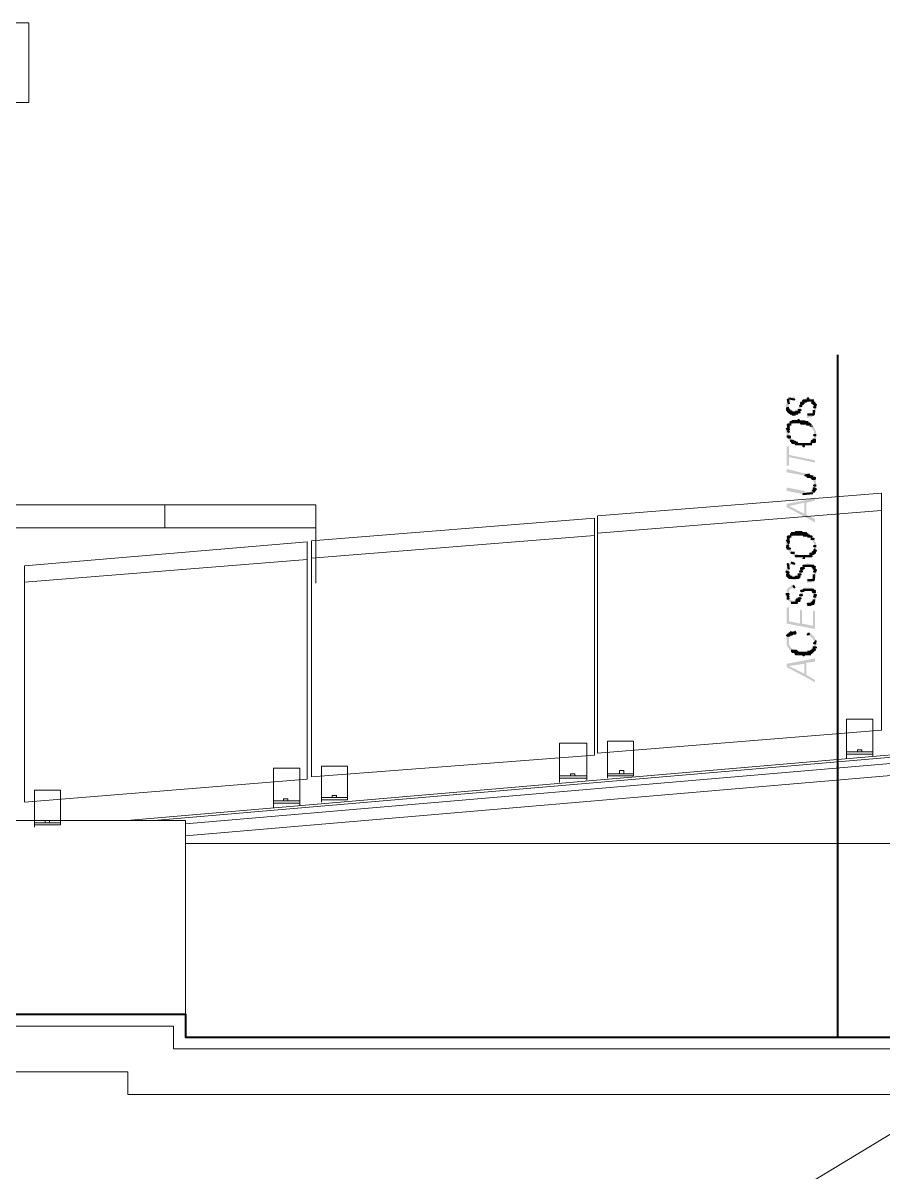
# Model space of a CAD drawing. Header units: millimetres. Extents: x 182 to 575, y -105 to 95.
# Drawn here: x 308.89 to 312.66, y 68.68 to 73.71 of the extents above; entities that cross this region are included whole.
import ezdxf

# ---------------------------------------------------------------- set-up
doc = ezdxf.new("R2010")
doc.units = ezdxf.units.MM
doc.header["$MEASUREMENT"] = 0
doc.layers.add('PDF_Geometry', color=7, linetype='Continuous')
doc.layers.add('PDF_Solid Fills', color=7, linetype='Continuous')

msp = doc.modelspace()

# ---------------------------------------------------------------- hatches: boundary and pattern name
at = {"layer": 'PDF_Solid Fills', "transparency": 33554559}
for points in [[(312.3278, 71.992), (312.3278, 71.9777), (312.3326, 71.9777), (312.3342, 71.9793), (312.3469, 71.9824), (312.3493, 71.9848), (312.3564, 71.9872), (312.3564, 71.992), (312.3659, 72.0015), (312.3659, 72.0396), (312.3612, 72.0396), (312.3612, 72.0491), (312.3564, 72.0539), (312.3516, 72.0539), (312.3516, 72.0586), (312.3421, 72.0586), (312.3421, 72.0634), (312.3183, 72.0634), (312.3183, 72.0586), (312.3088, 72.0586), (312.3088, 72.0539), (312.304, 72.0491), (312.2993, 72.0443), (312.2993, 72.0396), (312.2945, 72.0348), (312.2945, 72.0253), (312.2897, 72.0253), (312.2897, 72.0205), (312.285, 72.0158), (312.285, 72.011), (312.2802, 72.011), (312.2802, 72.0062), (312.2564, 72.0062), (312.2516, 72.011), (312.2469, 72.0158), (312.2469, 72.0491), (312.2516, 72.0491), (312.2516, 72.0539), (312.2564, 72.0539), (312.2564, 72.0586), (312.2707, 72.0586), (312.2707, 72.0729), (312.2659, 72.0729), (312.2659, 72.0681), (312.2516, 72.0681), (312.2469, 72.0634), (312.2421, 72.0586), (312.2421, 72.0539), (312.2373, 72.0491), (312.2373, 72.0396), (312.2326, 72.0348), (312.2326, 72.0253), (312.2373, 72.0253), (312.2373, 72.011), (312.2421, 72.0062), (312.2421, 72.0015), (312.2469, 72.0015), (312.2516, 71.9967), (312.2897, 71.9967), (312.2897, 72.0015), (312.2945, 72.0015), (312.2945, 72.011), (312.2993, 72.011), (312.2993, 72.0205), (312.304, 72.0253), (312.304, 72.0301), (312.3088, 72.0348), (312.3088, 72.0396), (312.3135, 72.0443), (312.3183, 72.0491), (312.3278, 72.0491), (312.3326, 72.0539), (312.3373, 72.0491), (312.3469, 72.0491), (312.3469, 72.0443), (312.3516, 72.0443), (312.3516, 72.0396), (312.3564, 72.0348), (312.3564, 72.0062), (312.3516, 72.0015), (312.3469, 71.9967), (312.3421, 71.992)], [(312.2373, 71.7681), (312.2469, 71.7681), (312.2469, 71.8062), (312.3612, 71.7824), (312.3612, 71.792), (312.2469, 71.8158), (312.2469, 71.8539), (312.2373, 71.8539)], [(312.3183, 71.7253), (312.3421, 71.7253), (312.3421, 71.7301), (312.3326, 71.7301), (312.3278, 71.7348), (312.3135, 71.7348), (312.2373, 71.7539), (312.2373, 71.7396)], [(312.3088, 71.6443), (312.3469, 71.6443), (312.3511, 71.6486), (312.3564, 71.6491), (312.3564, 71.6539), (312.3612, 71.6586), (312.3612, 71.661), (312.3659, 71.6681), (312.3659, 71.7015), (312.3612, 71.7062), (312.3612, 71.7158), (312.3564, 71.7158), (312.3564, 71.7205), (312.3373, 71.7205), (312.3373, 71.7158), (312.3421, 71.7158), (312.3469, 71.711), (312.3516, 71.7062), (312.3516, 71.7015), (312.3564, 71.6967), (312.3564, 71.6729), (312.3516, 71.6681), (312.3516, 71.6634), (312.3469, 71.6634), (312.3469, 71.6586), (312.3421, 71.6586), (312.3421, 71.6539), (312.3183, 71.6539), (312.3135, 71.6586), (312.2373, 71.6729), (312.2373, 71.6586)], [(312.3469, 71.4443), (312.3469, 71.4396), (312.3516, 71.4396), (312.3516, 71.4348), (312.3564, 71.4301), (312.3564, 71.4015), (312.3516, 71.3967), (312.3516, 71.392), (312.3469, 71.3872), (312.3421, 71.3872), (312.3421, 71.3824), (312.3373, 71.3824), (312.3326, 71.3777), (312.285, 71.3777), (312.285, 71.3824), (312.2754, 71.3824), (312.2707, 71.3872), (312.2659, 71.3872), (312.2659, 71.392), (312.2612, 71.392), (312.2564, 71.3967), (312.2564, 71.4015), (312.2516, 71.4015), (312.2516, 71.4062), (312.2469, 71.411), (312.2469, 71.4491), (312.2516, 71.4491), (312.2516, 71.4539), (312.2564, 71.4586), (312.2612, 71.4586), (312.2659, 71.4634), (312.2754, 71.4634), (312.279, 71.467), (312.2897, 71.4681), (312.2516, 71.4681), (312.2469, 71.4634), (312.2421, 71.4586), (312.2421, 71.4539), (312.2373, 71.4539), (312.2373, 71.4348), (312.2326, 71.4348), (312.2326, 71.4253), (312.2373, 71.4205), (312.2373, 71.4062), (312.2421, 71.4047), (312.2421, 71.3967), (312.2469, 71.3967), (312.2469, 71.392), (312.2516, 71.392), (312.2516, 71.3872), (312.2564, 71.3872), (312.2564, 71.3824), (312.2612, 71.3824), (312.2612, 71.3777), (312.2659, 71.3777), (312.2707, 71.3729), (312.2754, 71.3729), (312.2802, 71.3681), (312.3421, 71.3681), (312.3469, 71.3729), (312.3516, 71.3729), (312.3516, 71.3777), (312.3564, 71.3777), (312.3564, 71.3824), (312.3612, 71.3824), (312.3612, 71.392), (312.3659, 71.3967), (312.3659, 71.4301), (312.3612, 71.4348), (312.3612, 71.4443), (312.3564, 71.4443), (312.3564, 71.4491), (312.3516, 71.4491), (312.3516, 71.4539), (312.3469, 71.4539), (312.3469, 71.4586), (312.3421, 71.4586), (312.3421, 71.4634), (312.3373, 71.4634), (312.3373, 71.4681), (312.2993, 71.4681), (312.304, 71.4634), (312.3231, 71.4634), (312.3231, 71.4586), (312.3278, 71.4586), (312.3326, 71.4539), (312.3373, 71.4539), (312.3421, 71.4491)], [(312.3135, 71.4777), (312.2659, 71.4777), (312.2659, 71.4729), (312.3183, 71.4729)], [(312.3373, 71.3293), (312.3373, 71.3253), (312.3469, 71.3253), (312.3516, 71.3205), (312.3516, 71.3158), (312.3564, 71.311), (312.3564, 71.2824), (312.3516, 71.2824), (312.3516, 71.2777), (312.3469, 71.2777), (312.3469, 71.2729), (312.3421, 71.2729), (312.3421, 71.2681), (312.3278, 71.2681), (312.3278, 71.2586), (312.3469, 71.2586), (312.3469, 71.2618), (312.3564, 71.2634), (312.3564, 71.2681), (312.3612, 71.2729), (312.3612, 71.2753), (312.3659, 71.2824), (312.3659, 71.3158), (312.3612, 71.3158), (312.3612, 71.3253), (312.3564, 71.3301), (312.3516, 71.3348), (312.3469, 71.3348), (312.3421, 71.3396), (312.3183, 71.3396), (312.3135, 71.3348), (312.3088, 71.3348), (312.3088, 71.3301), (312.304, 71.3301), (312.304, 71.3253), (312.2993, 71.3205), (312.2993, 71.3158), (312.2945, 71.311), (312.2945, 71.3062), (312.2897, 71.3015), (312.2897, 71.2967), (312.285, 71.292), (312.285, 71.2872), (312.2802, 71.2872), (312.2802, 71.2824), (312.2564, 71.2824), (312.2516, 71.2872), (312.2469, 71.292), (312.2469, 71.3253), (312.2516, 71.3253), (312.2516, 71.3301), (312.2564, 71.3348), (312.2707, 71.3348), (312.2707, 71.3491), (312.2659, 71.3491), (312.2612, 71.3443), (312.2516, 71.3443), (312.2469, 71.3396), (312.2421, 71.3396), (312.2421, 71.3301), (312.2373, 71.3301), (312.2373, 71.3158), (312.2326, 71.311), (312.2326, 71.3062), (312.2373, 71.3015), (312.2373, 71.2872), (312.2421, 71.2872), (312.2421, 71.2777), (312.2469, 71.2777), (312.2516, 71.2729), (312.2564, 71.2729), (312.2612, 71.2681), (312.2754, 71.2681), (312.2802, 71.2729), (312.285, 71.2729), (312.2897, 71.2777), (312.2945, 71.2824), (312.2945, 71.2872), (312.2993, 71.2872), (312.2993, 71.2967), (312.304, 71.3015), (312.304, 71.3062), (312.3088, 71.311), (312.3088, 71.3158), (312.3135, 71.3205), (312.3135, 71.3253), (312.3183, 71.3253), (312.3231, 71.3301), (312.3326, 71.3301)], [(312.2659, 71.2348), (312.2707, 71.2348), (312.2707, 71.2443), (312.2564, 71.2443), (312.2564, 71.2396), (312.2469, 71.2396), (312.2469, 71.2348), (312.2421, 71.2348), (312.2421, 71.2301), (312.2373, 71.2253), (312.2373, 71.211), (312.2326, 71.2062), (312.2326, 71.2015), (312.2373, 71.1967), (312.2373, 71.1872), (312.2421, 71.1824), (312.2421, 71.1777), (312.2469, 71.1777), (312.2469, 71.1729), (312.2516, 71.1729), (312.2516, 71.1681), (312.285, 71.1729), (312.2897, 71.1729), (312.2897, 71.1777), (312.2945, 71.1777), (312.2945, 71.1824), (312.2993, 71.1872), (312.2993, 71.192), (312.304, 71.1967), (312.304, 71.2015), (312.3088, 71.2062), (312.3088, 71.2158), (312.3135, 71.2158), (312.3135, 71.2205), (312.3183, 71.2205), (312.3183, 71.2241), (312.3231, 71.2253), (312.3421, 71.2253), (312.3469, 71.2205), (312.3516, 71.2158), (312.3516, 71.211), (312.3564, 71.211), (312.3564, 71.1824), (312.3516, 71.1777), (312.3516, 71.1729), (312.3469, 71.1729), (312.3469, 71.1681), (312.3612, 71.1681), (312.3612, 71.1729), (312.3659, 71.1777), (312.3659, 71.211), (312.3612, 71.2158), (312.3612, 71.2253), (312.3564, 71.2253), (312.3516, 71.2301), (312.3469, 71.2348), (312.3135, 71.2348), (312.3088, 71.2301), (312.3088, 71.2253), (312.304, 71.2253), (312.304, 71.2205), (312.2993, 71.2205), (312.2993, 71.211), (312.2945, 71.211), (312.2945, 71.2015), (312.2897, 71.1967), (312.2897, 71.192), (312.285, 71.192), (312.285, 71.1872), (312.2802, 71.1824), (312.2754, 71.1777), (312.2612, 71.1777), (312.2564, 71.1824), (312.2516, 71.1824), (312.2516, 71.1872), (312.2469, 71.1872), (312.2469, 71.2205), (312.2516, 71.2253), (312.2516, 71.2301), (312.2612, 71.2301)], [(312.3278, 71.1539), (312.3421, 71.1539), (312.3457, 71.1574), (312.3516, 71.1586), (312.3564, 71.1634), (312.3278, 71.1634)], [(312.3516, 71.0681), (312.304, 71.0777), (312.304, 71.1348), (312.2945, 71.1396), (312.2945, 71.0777), (312.2469, 71.0872), (312.2469, 71.1491), (312.2373, 71.1491), (312.2373, 71.0777), (312.3612, 71.0539), (312.3612, 71.1301), (312.3516, 71.1348)]]:
    msp.add_hatch(color=256, dxfattribs=at).paths.add_polyline_path(points)
h = msp.add_hatch(color=256, dxfattribs=at)
h.paths.add_polyline_path([(312.2897, 71.9586), (312.2945, 71.9539), (312.3183, 71.9539), (312.3231, 71.9491), (312.3421, 71.9491), (312.3421, 71.9539), (312.3373, 71.9539), (312.3326, 71.9586)])
h.paths.add_polyline_path([(312.3469, 71.9348), (312.3469, 71.9301), (312.3516, 71.9301), (312.3516, 71.9253), (312.3564, 71.9205), (312.3564, 71.8872), (312.3516, 71.8872), (312.3516, 71.8824), (312.3469, 71.8777), (312.3421, 71.8729), (312.3373, 71.8729), (312.3373, 71.8681), (312.3183, 71.8681), (312.3135, 71.8634), (312.3088, 71.8634), (312.304, 71.8681), (312.285, 71.8681), (312.2802, 71.8729), (312.2707, 71.8729), (312.2707, 71.8777), (312.2659, 71.8777), (312.2659, 71.8824), (312.2612, 71.8824), (312.2564, 71.8872), (312.2564, 71.892), (312.2516, 71.892), (312.2516, 71.8967), (312.2469, 71.8967), (312.2469, 71.9348), (312.2516, 71.9396), (312.2516, 71.9443), (312.2564, 71.9443), (312.2564, 71.9491), (312.2612, 71.9491), (312.2659, 71.9539), (312.285, 71.9539), (312.2897, 71.9586), (312.2516, 71.9586), (312.2469, 71.9539), (312.2421, 71.9491), (312.2421, 71.9443), (312.2373, 71.9443), (312.2373, 71.9253), (312.2326, 71.9205), (312.2326, 71.9158), (312.2373, 71.911), (312.2373, 71.8967), (312.2421, 71.892), (312.2421, 71.8872), (312.2469, 71.8872), (312.2469, 71.8824), (312.2516, 71.8777), (312.2564, 71.8729), (312.2612, 71.8729), (312.2612, 71.8681), (312.2659, 71.8681), (312.2659, 71.8634), (312.2754, 71.8634), (312.2754, 71.8586), (312.3421, 71.8586), (312.3469, 71.8634), (312.3516, 71.8634), (312.3516, 71.8681), (312.3564, 71.8681), (312.3564, 71.8729), (312.3612, 71.8729), (312.3612, 71.8824), (312.3659, 71.8872), (312.3659, 71.9205), (312.3612, 71.9253), (312.3612, 71.9301), (312.3564, 71.9348), (312.3564, 71.9396), (312.3421, 71.9396), (312.3421, 71.9348)])
h = msp.add_hatch(color=256, dxfattribs=at)
h.paths.add_polyline_path([(312.2373, 71.6015), (312.2373, 71.5872), (312.3612, 71.5205), (312.3612, 71.5348), (312.3231, 71.5539), (312.3231, 71.6062), (312.3612, 71.6158), (312.3612, 71.6253)])
h.paths.add_polyline_path([(312.3135, 71.6062), (312.3135, 71.5586), (312.2469, 71.592)], flags=0)
h = msp.add_hatch(color=256, dxfattribs=at)
h.paths.add_polyline_path([(312.3469, 71.0158), (312.3516, 71.011), (312.3516, 71.0062), (312.3564, 71.0015), (312.3564, 70.9777), (312.3516, 70.9729), (312.3516, 70.9681), (312.3469, 70.9681), (312.3469, 70.9634), (312.3421, 70.9586), (312.3373, 70.9586), (312.3373, 70.9539), (312.3278, 70.9539), (312.3231, 70.9491), (312.3516, 70.9491), (312.3516, 70.9539), (312.3564, 70.9539), (312.3564, 70.9586), (312.3612, 70.9634), (312.3612, 70.9681), (312.3659, 70.9729), (312.3659, 71.0062), (312.3612, 71.011), (312.3612, 71.0158), (312.3564, 71.0158), (312.3564, 71.0205), (312.3516, 71.0253), (312.3469, 71.0301), (312.3421, 71.0348), (312.3373, 71.0348), (312.3326, 71.0396), (312.3278, 71.0396), (312.3278, 71.0253), (312.3373, 71.0253), (312.3373, 71.0205), (312.3421, 71.0205)])
h.paths.add_polyline_path([(312.2373, 71.0253), (312.2373, 70.9824), (312.2421, 70.9729), (312.2469, 70.9681), (312.2469, 70.9634), (312.2516, 70.9634), (312.2516, 70.9586), (312.2564, 70.9586), (312.2612, 70.9539), (312.2659, 70.9491), (312.2993, 70.9491), (312.2993, 70.9539), (312.2802, 70.9539), (312.2802, 70.9586), (312.2707, 70.9586), (312.2707, 70.9634), (312.2659, 70.9634), (312.2612, 70.9681), (312.2564, 70.9729), (312.2516, 70.9777), (312.2516, 70.9824), (312.2469, 70.9824), (312.2469, 71.0205), (312.2516, 71.0253), (312.2564, 71.0253), (312.2564, 71.0301), (312.2612, 71.0301), (312.2659, 71.0348), (312.2754, 71.0348), (312.2754, 71.0443), (312.2612, 71.0443), (312.2564, 71.0396), (312.2516, 71.0396), (312.2469, 71.0348), (312.2421, 71.0301), (312.2421, 71.0253)])
h = msp.add_hatch(color=256, dxfattribs=at)
h.paths.add_polyline_path([(312.2373, 70.9015), (312.2373, 70.8872), (312.3612, 70.8205), (312.3612, 70.8301), (312.3231, 70.8539), (312.3231, 70.9062), (312.3612, 70.911), (312.3612, 70.9253)])
h.paths.add_polyline_path([(312.2469, 70.892), (312.3135, 70.9015), (312.3135, 70.8586)], flags=0)

# ---------------------------------------------------------------- linework, layer by layer
at = {"layer": 'PDF_Geometry', "lineweight": 13}
msp.add_lwpolyline([(308.9183, 73.7062), (300.1135, 73.7062), (300.1135, 73.3586), (308.9183, 73.3586)], close=True, dxfattribs=at)
at = {"layer": 'PDF_Geometry', "lineweight": 40}
for points in [[(312.4612, 69.2681), (312.4612, 72.2539)], [(312.2469, 72.0396), (312.2421, 72.0586), (312.2469, 72.0396)], [(312.304, 72.0301), (312.2945, 72.0301), (312.304, 72.0301)], [(312.3326, 72.0634), (312.3278, 72.0634), (312.3326, 72.0634)], [(312.3278, 72.0634), (312.3326, 72.0634), (312.3278, 72.0634)], [(312.3612, 72.0443), (312.3469, 72.0443), (312.3612, 72.0443)], [(312.3516, 72.0396), (312.3612, 72.0396), (312.3516, 72.0396)], [(312.3564, 72.0348), (312.3659, 72.0348), (312.3564, 72.0348)], [(312.2516, 72.011), (312.2373, 72.011), (312.2516, 72.011)], [(312.2612, 72.0062), (312.2421, 72.0062), (312.2612, 72.0062)], [(312.2469, 72.0015), (312.2897, 72.0015), (312.2469, 72.0015)], [(312.2897, 72.0015), (312.2469, 72.0015), (312.2897, 72.0015)], [(312.285, 71.9967), (312.2516, 71.9967), (312.285, 71.9967)], [(312.2683, 71.992), (312.2707, 71.992), (312.2659, 71.992), (312.2683, 71.9943), (312.254, 71.9967)], [(312.2873, 71.9682), (312.2921, 71.9682), (312.2873, 71.9682), (312.2873, 71.9658), (312.2921, 71.9634), (312.2588, 71.9634)], [(312.2754, 71.992), (312.2612, 71.992), (312.2754, 71.992)], [(312.3278, 71.992), (312.3564, 71.992), (312.3278, 71.992)], [(312.3564, 71.992), (312.3373, 71.992), (312.3564, 71.992)], [(312.2564, 71.9491), (312.2421, 71.9491), (312.2564, 71.9491)], [(312.2469, 71.9348), (312.2421, 71.9491), (312.2469, 71.9348)], [(312.2469, 71.9253), (312.2421, 71.9491), (312.2469, 71.9253)], [(312.2516, 71.9586), (312.3278, 71.9586), (312.2516, 71.9586)], [(312.3278, 71.9586), (312.2516, 71.9586), (312.3278, 71.9586)], [(312.3302, 71.9586), (312.2921, 71.9586), (312.2897, 71.9634), (312.3183, 71.9634)], [(312.2373, 71.8967), (312.2516, 71.8967), (312.2373, 71.8967)], [(312.2421, 71.892), (312.2516, 71.892), (312.2421, 71.892)], [(312.3659, 71.9015), (312.3564, 71.9015), (312.3659, 71.9015)], [(312.3469, 71.8634), (312.2754, 71.8634), (312.3469, 71.8634)], [(312.3088, 71.8586), (312.3112, 71.8586), (312.3112, 71.8586), (312.3088, 71.8539), (312.3135, 71.8539), (312.3088, 71.8539), (312.3088, 71.8539)], [(312.3231, 71.7229), (312.3397, 71.7205), (312.3445, 71.7205)], [(312.3516, 71.7205), (312.3278, 71.7205), (312.3516, 71.7205)], [(312.3302, 71.7253), (312.335, 71.7253), (312.3516, 71.7229)], [(312.3421, 71.7158), (312.3612, 71.7158), (312.3421, 71.7158)], [(312.3469, 71.711), (312.3612, 71.711), (312.3469, 71.711)], [(312.3659, 71.6824), (312.3564, 71.6824), (312.3659, 71.6824)], [(312.2516, 71.4681), (312.3278, 71.4681), (312.2516, 71.4681)], [(312.2564, 71.4729), (312.3231, 71.4729), (312.2564, 71.4729)], [(312.3183, 71.4729), (312.2612, 71.4729), (312.3183, 71.4729)], [(312.304, 71.4777), (312.2754, 71.4777), (312.304, 71.4777)], [(312.3302, 71.4681), (312.2897, 71.4705), (312.2897, 71.4729), (312.3183, 71.4729)], [(312.2564, 71.4586), (312.2421, 71.4586), (312.2564, 71.4586)], [(312.2516, 71.4539), (312.2421, 71.4586), (312.2516, 71.4539)], [(312.2469, 71.4348), (312.2421, 71.4586), (312.2469, 71.4348)], [(312.3278, 71.4586), (312.3469, 71.4586), (312.3278, 71.4586)], [(312.3421, 71.4491), (312.3564, 71.4491), (312.3421, 71.4491)], [(312.2469, 71.411), (312.2373, 71.411), (312.2469, 71.411)], [(312.2373, 71.4062), (312.2516, 71.4062), (312.2373, 71.4062)], [(312.3469, 71.3729), (312.2754, 71.3729), (312.3469, 71.3729)], [(312.2754, 71.3729), (312.3469, 71.3729), (312.2754, 71.3729)], [(312.3088, 71.3681), (312.3112, 71.3681), (312.3112, 71.3681), (312.3112, 71.3658), (312.3135, 71.3634), (312.3088, 71.3634), (312.3088, 71.3634)], [(312.3373, 71.3824), (312.3564, 71.3824), (312.3373, 71.3824)], [(312.2469, 71.3158), (312.2421, 71.3396), (312.2469, 71.3158)], [(312.2993, 71.3205), (312.3135, 71.3205), (312.2993, 71.3205)], [(312.3135, 71.3205), (312.2993, 71.3205), (312.3135, 71.3205)], [(312.2516, 71.2872), (312.2373, 71.2872), (312.2516, 71.2872)], [(312.2612, 71.2824), (312.2421, 71.2824), (312.2612, 71.2824)], [(312.2469, 71.2777), (312.2897, 71.2777), (312.2469, 71.2777)], [(312.2897, 71.2777), (312.2469, 71.2777), (312.2897, 71.2777)], [(312.2945, 71.2824), (312.2754, 71.2824), (312.2945, 71.2824)], [(312.2754, 71.2824), (312.2945, 71.2824), (312.2754, 71.2824)], [(312.285, 71.292), (312.2993, 71.292), (312.285, 71.292)], [(312.304, 71.3062), (312.2945, 71.3062), (312.304, 71.3062)], [(312.2945, 71.3062), (312.304, 71.3062), (312.2945, 71.3062)], [(312.3278, 71.2681), (312.3564, 71.2681), (312.3278, 71.2681)], [(312.3564, 71.2681), (312.3373, 71.2681), (312.3564, 71.2681)], [(312.3564, 71.311), (312.3659, 71.311), (312.3564, 71.311)], [(312.3612, 71.2158), (312.3516, 71.2158), (312.3612, 71.2158)], [(312.3516, 71.2158), (312.3612, 71.2158), (312.3516, 71.2158)], [(312.2564, 71.1681), (312.2802, 71.1681), (312.2564, 71.1681)], [(312.2754, 71.1681), (312.2612, 71.1681), (312.2754, 71.1681)], [(312.2683, 71.1681), (312.2707, 71.1681), (312.2659, 71.1681), (312.2707, 71.1681), (312.285, 71.1705)], [(312.304, 71.2015), (312.2945, 71.2015), (312.304, 71.2015)], [(312.2945, 71.2015), (312.304, 71.2015), (312.2945, 71.2015)], [(312.3278, 71.1634), (312.3564, 71.1634), (312.3278, 71.1634)], [(312.3564, 71.1634), (312.3278, 71.1634), (312.3564, 71.1634)], [(312.3445, 71.1634), (312.3469, 71.1681), (312.3421, 71.1681)], [(312.2516, 71.0253), (312.2373, 71.0253), (312.2516, 71.0253)], [(312.2612, 71.0301), (312.2421, 71.0301), (312.2612, 71.0301)], [(312.2421, 71.0301), (312.2612, 71.0301), (312.2421, 71.0301)], [(312.2469, 71.0348), (312.2754, 71.0348), (312.2469, 71.0348)], [(312.2612, 70.9539), (312.285, 70.9539), (312.2612, 70.9539)], [(312.285, 70.9539), (312.2612, 70.9539), (312.285, 70.9539)], [(312.2707, 70.9491), (312.3469, 70.9491), (312.2707, 70.9491)], [(312.3421, 70.9443), (312.2754, 70.9443), (312.3421, 70.9443)], [(312.3112, 70.9396), (312.3088, 70.9396), (312.3088, 70.9396), (312.3135, 70.9396), (312.3088, 70.9396), (312.3088, 70.9396), (312.3112, 70.9443), (312.2802, 70.9443)], [(312.2897, 70.9491), (312.3088, 70.9491), (312.3088, 70.9443), (312.3088, 70.9443)], [(312.3564, 70.9586), (312.3421, 70.9586), (312.3564, 70.9586)], [(312.3421, 70.9586), (312.3564, 70.9586), (312.3421, 70.9586)], [(308.604, 69.3681), (309.604, 69.3681), (309.604, 69.2681), (315.104, 69.2681), (315.104, 69.3681), (316.1326, 69.3681)]]:
    msp.add_lwpolyline(points, dxfattribs=at)
for points in [[(312.2469, 72.0205), (312.2373, 72.0205), (312.2469, 72.0205)], [(312.2469, 72.0158), (312.2373, 72.0158), (312.2469, 72.0158)], [(312.2373, 72.0158), (312.2469, 72.0158), (312.2373, 72.0158)], [(312.2469, 72.0634), (312.2707, 72.0586), (312.2469, 72.0634)], [(312.3135, 72.0443), (312.2993, 72.0396), (312.3135, 72.0443)], [(312.3135, 72.0443), (312.2993, 72.0443), (312.3135, 72.0443)], [(312.2993, 72.0396), (312.3088, 72.0396), (312.2993, 72.0396)], [(312.304, 72.0491), (312.3231, 72.0491), (312.304, 72.0491)], [(312.3564, 72.0539), (312.3088, 72.0539), (312.3564, 72.0539)], [(312.3659, 72.0253), (312.3564, 72.0253), (312.3659, 72.0253)], [(312.2421, 72.0062), (312.2564, 72.0062), (312.2421, 72.0062)], [(312.2754, 72.0062), (312.2945, 72.0015), (312.2754, 72.0062)], [(312.285, 72.011), (312.2993, 72.011), (312.285, 72.011)], [(312.3278, 71.9777), (312.3278, 71.9777), (312.3278, 71.9777)], [(312.3564, 72.011), (312.3564, 71.992), (312.3564, 72.011)], [(312.2373, 71.9348), (312.2469, 71.9158), (312.2373, 71.9348)], [(312.3373, 71.9539), (312.2993, 71.9539), (312.3373, 71.9539)], [(312.3088, 71.9539), (312.3373, 71.9539), (312.3088, 71.9539)], [(312.3231, 71.9491), (312.3421, 71.9491), (312.3231, 71.9491)], [(312.2516, 71.8777), (312.2659, 71.8777), (312.2516, 71.8777)], [(312.2564, 71.8729), (312.2754, 71.8729), (312.2564, 71.8729)], [(312.285, 71.8681), (312.2612, 71.8681), (312.285, 71.8681)], [(312.3421, 71.8729), (312.3612, 71.8729), (312.3421, 71.8729)], [(312.3469, 71.8777), (312.3612, 71.8777), (312.3469, 71.8777)], [(312.3612, 71.8777), (312.3469, 71.8777), (312.3612, 71.8777)], [(312.3516, 71.8824), (312.3612, 71.8824), (312.3516, 71.8824)], [(312.3373, 71.7301), (312.3183, 71.7253), (312.3373, 71.7301)], [(312.3516, 71.6634), (312.3564, 71.6539), (312.3516, 71.6634)], [(312.3564, 71.6729), (312.3564, 71.6539), (312.3564, 71.6729)], [(312.3659, 71.6681), (312.3564, 71.6539), (312.3659, 71.6681)], [(312.3516, 71.6491), (312.3088, 71.6443), (312.3516, 71.6491)], [(312.3088, 71.4634), (312.3373, 71.4634), (312.3088, 71.4634)], [(312.2373, 71.4443), (312.2469, 71.4301), (312.2373, 71.4443)], [(312.2469, 71.4205), (312.2373, 71.4158), (312.2469, 71.4205)], [(312.3659, 71.4158), (312.3564, 71.4158), (312.3659, 71.4158)], [(312.2707, 71.3872), (312.2564, 71.3872), (312.2707, 71.3872)], [(312.3469, 71.3872), (312.3612, 71.3872), (312.3469, 71.3872)], [(312.3612, 71.392), (312.3516, 71.392), (312.3612, 71.392)], [(312.3516, 71.392), (312.3612, 71.392), (312.3516, 71.392)], [(312.3564, 71.4015), (312.3659, 71.3967), (312.3564, 71.4015)], [(312.2564, 71.3443), (312.2707, 71.3396), (312.2564, 71.3443)], [(312.3088, 71.3158), (312.2993, 71.3158), (312.3088, 71.3158)], [(312.3564, 71.3301), (312.3088, 71.3301), (312.3564, 71.3301)], [(312.3469, 71.3253), (312.3612, 71.3253), (312.3469, 71.3253)], [(312.3516, 71.3205), (312.3612, 71.3158), (312.3516, 71.3205)], [(312.2326, 71.3062), (312.2469, 71.3015), (312.2326, 71.3062)], [(312.2469, 71.3015), (312.2373, 71.3015), (312.2469, 71.3015)], [(312.2469, 71.292), (312.2373, 71.292), (312.2469, 71.292)], [(312.2373, 71.292), (312.2469, 71.292), (312.2373, 71.292)], [(312.3659, 71.3062), (312.3564, 71.3062), (312.3659, 71.3062)], [(312.3564, 71.292), (312.3564, 71.2681), (312.3564, 71.292)], [(312.2659, 71.2443), (312.2707, 71.2348), (312.2659, 71.2443)], [(312.3135, 71.2205), (312.2993, 71.2205), (312.3135, 71.2205)], [(312.3564, 71.2253), (312.3088, 71.2253), (312.3564, 71.2253)], [(312.3278, 71.2586), (312.3278, 71.2586), (312.3278, 71.2586)], [(312.3469, 71.2205), (312.3612, 71.2205), (312.3469, 71.2205)], [(312.2326, 71.2062), (312.2469, 71.2062), (312.2326, 71.2062)], [(312.2373, 71.1967), (312.2469, 71.1967), (312.2373, 71.1967)], [(312.2373, 71.1872), (312.2469, 71.1872), (312.2373, 71.1872)], [(312.2754, 71.1777), (312.2945, 71.1777), (312.2754, 71.1777)], [(312.2945, 71.1824), (312.2802, 71.1824), (312.2945, 71.1824)], [(312.285, 71.1872), (312.2993, 71.1872), (312.285, 71.1872)], [(312.3469, 71.1729), (312.3564, 71.1681), (312.3469, 71.1729)], [(312.3564, 71.2015), (312.3659, 71.2015), (312.3564, 71.2015)], [(312.3659, 71.1967), (312.3564, 71.1967), (312.3659, 71.1967)], [(312.3564, 71.1824), (312.3564, 71.1681), (312.3564, 71.1824)], [(312.3278, 71.1539), (312.3278, 71.1539), (312.3278, 71.1539)], [(312.2516, 71.0396), (312.2754, 71.0348), (312.2516, 71.0396)], [(312.2707, 71.0443), (312.2754, 71.0348), (312.2707, 71.0443)], [(312.3373, 71.0348), (312.3278, 71.0301), (312.3373, 71.0348)], [(312.3469, 70.9634), (312.3612, 70.9634), (312.3469, 70.9634)], [(312.3516, 70.9729), (312.3659, 70.9729), (312.3516, 70.9729)], [(312.3659, 71.0015), (312.3564, 70.992), (312.3659, 71.0015)], [(312.3659, 70.992), (312.3564, 70.992), (312.3659, 70.992)], [(312.2564, 70.9586), (312.2802, 70.9586), (312.2564, 70.9586)], [(312.3278, 70.9539), (312.3516, 70.9539), (312.3278, 70.9539)]]:
    msp.add_lwpolyline(points, close=True, dxfattribs=at)
msp.add_lwpolyline([(312.3445, 71.9396, 0.0143, 0.0143, 0), (312.3445, 71.9443, 0, 0, 0), (312.3397, 71.9443, 0, 0, 0), (312.3373, 71.9467, 0, 0, 0), (312.3254, 71.9491, 0, 0, 0)], format="xyseb", dxfattribs=at)
at = {"layer": 'PDF_Geometry', "lineweight": 0}
for points in [[(311.4088, 71.4729), (312.6516, 71.5729), (312.6516, 71.6491), (311.4088, 71.5491), (311.4088, 71.4729), (311.4088, 71.5396)], [(310.1564, 71.3634), (311.3945, 71.4634), (311.3945, 71.5396), (310.1564, 71.4396), (310.1564, 71.3634), (310.1564, 71.4348)], [(308.8993, 71.2586), (310.1373, 71.3586), (310.1373, 71.4348), (308.8993, 71.3301), (308.8993, 71.2586), (308.8993, 71.3253)], [(309.604, 70.1491), (316.0231, 70.6967)], [(312.4992, 70.4872), (312.4992, 70.6586), (312.6135, 70.6586), (312.6135, 70.4967)], [(311.4516, 70.4015), (311.4516, 70.5634), (311.5659, 70.5634), (311.5659, 70.411), (311.4516, 70.411)], [(311.2421, 70.3824), (311.2421, 70.5539), (311.3612, 70.5539), (311.3612, 70.392)], [(312.4992, 70.5158), (312.6135, 70.5158)], [(312.4992, 70.5062), (312.6135, 70.5062)], [(309.9897, 70.2729), (309.9897, 70.4443), (310.104, 70.4443), (310.104, 70.2824)], [(310.1992, 70.2967), (310.1992, 70.4539), (310.3135, 70.4539), (310.3135, 70.3062), (310.1992, 70.3062)], [(311.2421, 70.411), (311.3612, 70.411)], [(311.5659, 70.4205), (311.4516, 70.4205)], [(311.2421, 70.4015), (311.3612, 70.4015)], [(308.9421, 70.1872), (308.9421, 70.3491), (309.0564, 70.3491), (309.0564, 70.1967), (308.9421, 70.1967)], [(310.3135, 70.3158), (310.1992, 70.3158)], [(309.9897, 70.3015), (310.104, 70.3015)], [(309.9897, 70.292), (310.104, 70.292)], [(309.0564, 70.2062), (308.9421, 70.2062)]]:
    msp.add_lwpolyline(points, dxfattribs=at)
at = {"layer": 'PDF_Geometry', "lineweight": 13}
for points in [[(307.904, 71.4967), (310.1754, 71.4967), (310.1754, 71.5967), (309.5135, 71.5967), (307.904, 71.5967)], [(309.5135, 71.5967), (309.5135, 71.4967), (309.5135, 71.5967)], [(309.5135, 71.4967), (309.5135, 71.5967)], [(310.1754, 71.4967), (310.1754, 71.2539)], [(309.604, 70.2015), (316.0183, 70.7491), (316.1326, 70.7491)], [(308.604, 70.2158), (309.604, 70.2158), (309.604, 70.1158)], [(309.604, 69.3681), (309.604, 70.1158), (315.104, 70.1158)], [(305.699, 64.6158), (314.0159, 69.6443), (314.004, 69.6443), (314.0159, 69.6443)], [(308.604, 69.3158), (309.5516, 69.3158), (309.5516, 69.2158), (315.1516, 69.2158), (315.1516, 69.3158), (316.1326, 69.3158)], [(308.604, 69.1158), (309.3516, 69.1158), (309.3516, 69.0158), (315.3516, 69.0158), (315.3516, 69.1158), (316.1326, 69.1158)]]:
    msp.add_lwpolyline(points, dxfattribs=at)
at = {"layer": 'PDF_Geometry', "lineweight": 0}
for points in [[(312.6516, 71.5729), (312.6516, 70.611), (311.4088, 70.511), (311.4088, 71.4729)], [(311.3945, 71.4634), (311.3945, 70.5015), (310.1564, 70.4062), (310.1564, 71.3634)], [(310.1373, 71.3586), (310.1373, 70.3967), (308.8993, 70.2967), (308.8993, 71.2586)], [(312.5659, 70.5253), (312.5469, 70.5253), (312.5469, 70.5158), (312.5659, 70.5158)], [(311.3088, 70.4205), (311.2897, 70.4205), (311.2897, 70.411), (311.3088, 70.411)], [(311.504, 70.4348), (311.5231, 70.4348), (311.5231, 70.4205), (311.504, 70.4205)], [(310.0516, 70.311), (310.0326, 70.311), (310.0326, 70.3015), (310.0516, 70.3015)], [(310.2469, 70.3253), (310.2659, 70.3253), (310.2659, 70.3158), (310.2469, 70.3158)], [(308.9897, 70.2158), (309.0088, 70.2158), (309.0088, 70.2062), (308.9897, 70.2062)]]:
    msp.add_lwpolyline(points, close=True, dxfattribs=at)
at = {"layer": 'PDF_Geometry', "lineweight": 20}
for points in [[(309.3469, 70.2158), (316.0135, 70.7872), (316.1326, 70.7872)], [(309.4659, 70.2158), (316.0183, 70.7777), (316.1326, 70.7777)]]:
    msp.add_lwpolyline(points, dxfattribs=at)
at = {"layer": 'PDF_Solid Fills', "transparency": 33554559}
for points in [[(312.2945, 71.9682), (312.2945, 71.9682), (312.2802, 71.9682)], [(312.2945, 71.9682), (312.2802, 71.9682), (312.2802, 71.9682)], [(312.285, 71.9682), (312.2945, 71.9682), (312.2802, 71.9682)], [(312.2897, 71.9682), (312.285, 71.9682), (312.2945, 71.9682)], [(312.3135, 71.8539), (312.3088, 71.8539), (312.304, 71.8539)], [(312.3135, 71.8539), (312.3135, 71.8539), (312.3088, 71.8539)], [(312.3135, 71.3634), (312.3088, 71.3634), (312.304, 71.3634)], [(312.3135, 71.3634), (312.3135, 71.3634), (312.3088, 71.3634)]]:
    msp.add_solid(points, dxfattribs=at)

doc.saveas('drawing.dxf')
